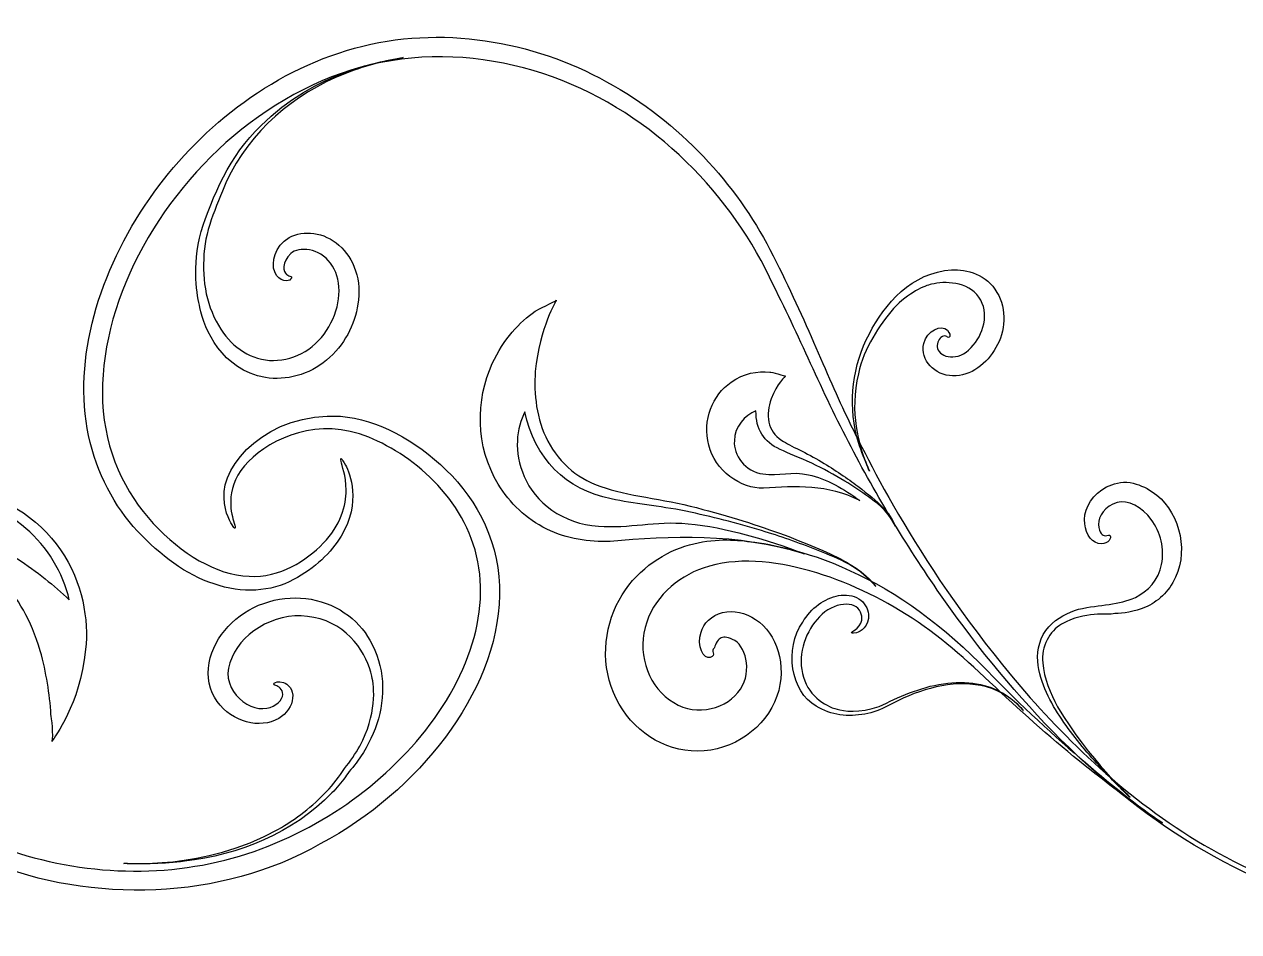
# Model space of a CAD drawing. Header units: centimetres. Extents: x -11.1 to 11.1, y -1.4 to 1.4.
# Drawn here: x -6.899 to -4.147, y -1.241 to 0.815 of the extents above; entities that cross this region are included whole.
import ezdxf

# ---------------------------------------------------------------- set-up
doc = ezdxf.new("R2010")
doc.units = ezdxf.units.CM
doc.header["$MEASUREMENT"] = 0
doc.layers.add('Camada 1', color=7, linetype='Continuous')

msp = doc.modelspace()

# ---------------------------------------------------------------- linework, layer by layer
at = {"layer": 'Camada 1'}
for points, knots in [([(-2.91904, -0.21347), (-2.93947, -0.17791), (-2.96701, -0.14653), (-2.99905, -0.1211), (-2.99905, -0.1211), (-2.93518, -0.17359), (-2.87271, -0.26802), (-2.86163, -0.39555), (-2.86163, -0.39555), (-2.84867, -0.55298), (-2.9314, -0.72961), (-3.05538, -0.87786), (-3.05538, -0.87786), (-3.11909, -0.95086), (-3.1877, -1.02756), (-3.28078, -1.07669), (-3.28078, -1.07669), (-3.37251, -1.12101), (-3.47109, -1.15715), (-3.57404, -1.17633), (-3.57404, -1.17633), (-3.78126, -1.21432), (-3.99748, -1.1672), (-4.17568, -1.07211), (-4.17568, -1.07211), (-4.35552, -0.97747), (-4.50199, -0.84298), (-4.61931, -0.7109), (-4.61931, -0.7109), (-4.85357, -0.44351), (-4.97983, -0.18729), (-5.03063, -0.08349), (-5.03063, -0.08349), (-5.08167, 0.02126), (-5.13308, 0.15829), (-5.20936, 0.30444), (-5.20936, 0.30444), (-5.285, 0.45094), (-5.4119, 0.59347), (-5.57983, 0.68491), (-5.57983, 0.68491), (-5.74588, 0.77693), (-5.95594, 0.81503), (-6.15046, 0.76069), (-6.15046, 0.76069), (-6.34522, 0.70785), (-6.50871, 0.57302), (-6.61467, 0.42054), (-6.61467, 0.42054), (-6.73013, 0.25592), (-6.78964, 0.05661), (-6.75355, -0.11691), (-6.75355, -0.11691), (-6.73521, -0.20258), (-6.69444, -0.27764), (-6.6424, -0.33318), (-6.6424, -0.33318), (-6.59091, -0.38843), (-6.5327, -0.4325), (-6.46902, -0.45309), (-6.46902, -0.45309), (-6.40655, -0.47481), (-6.33892, -0.47116), (-6.28934, -0.44314), (-6.28934, -0.44314), (-6.2401, -0.41761), (-6.20335, -0.38149), (-6.18091, -0.34469), (-6.18091, -0.34469), (-6.13503, -0.26682), (-6.16101, -0.20253), (-6.17117, -0.18382), (-6.17117, -0.18382), (-6.18035, -0.16712), (-6.18339, -0.16506), (-6.18128, -0.17493), (-6.18128, -0.17493), (-6.17961, -0.18477), (-6.16961, -0.20649), (-6.16966, -0.24073), (-6.16966, -0.24073), (-6.16942, -0.27439), (-6.1822, -0.32082), (-6.22141, -0.36096), (-6.22141, -0.36096), (-6.25991, -0.39925), (-6.31944, -0.44002), (-6.38982, -0.4356), (-6.38982, -0.4356), (-6.46539, -0.43224), (-6.5427, -0.3848), (-6.6067, -0.3159), (-6.6067, -0.3159), (-6.67131, -0.24785), (-6.7164, -0.15075), (-6.72158, -0.04139), (-6.72158, -0.04139), (-6.73108, 0.17843), (-6.60101, 0.42068), (-6.40633, 0.57734), (-6.40633, 0.57734), (-6.30679, 0.65489), (-6.19194, 0.71394), (-6.06772, 0.73241), (-6.06772, 0.73241), (-5.9444, 0.75307), (-5.81729, 0.73733), (-5.70215, 0.69577), (-5.70215, 0.69577), (-5.46905, 0.61166), (-5.29342, 0.42539), (-5.20124, 0.2233), (-5.20124, 0.2233), (-5.13851, 0.09966), (-5.08556, -0.03059), (-5.01934, -0.15418), (-5.01934, -0.15418), (-4.95388, -0.27777), (-4.88094, -0.39656), (-4.80019, -0.50928), (-4.80019, -0.50928), (-4.63842, -0.73283), (-4.44448, -0.93767), (-4.20284, -1.07033), (-4.20284, -1.07033), (-3.96479, -1.20545), (-3.66539, -1.24091), (-3.40441, -1.13611), (-3.40441, -1.13611), (-3.34033, -1.10949), (-3.27397, -1.08835), (-3.21584, -1.04282), (-3.21584, -1.04282), (-3.15991, -0.999), (-3.11014, -0.94876), (-3.0641, -0.89494), (-3.0641, -0.89494), (-2.97361, -0.7872), (-2.89543, -0.66192), (-2.86714, -0.51952), (-2.86714, -0.51952), (-2.84557, -0.4151), (-2.86319, -0.30202), (-2.91904, -0.21347)], [0, 0, 0, 0, 0.027027, 0.027027, 0.027027, 0.027027, 0.0540541, 0.0540541, 0.0540541, 0.0540541, 0.0810811, 0.0810811, 0.0810811, 0.0810811, 0.1081081, 0.1081081, 0.1081081, 0.1081081, 0.1351351, 0.1351351, 0.1351351, 0.1351351, 0.1621622, 0.1621622, 0.1621622, 0.1621622, 0.1891892, 0.1891892, 0.1891892, 0.1891892, 0.2162162, 0.2162162, 0.2162162, 0.2162162, 0.2432432, 0.2432432, 0.2432432, 0.2432432, 0.2702703, 0.2702703, 0.2702703, 0.2702703, 0.2972973, 0.2972973, 0.2972973, 0.2972973, 0.3243243, 0.3243243, 0.3243243, 0.3243243, 0.3513514, 0.3513514, 0.3513514, 0.3513514, 0.3783784, 0.3783784, 0.3783784, 0.3783784, 0.4054054, 0.4054054, 0.4054054, 0.4054054, 0.4324324, 0.4324324, 0.4324324, 0.4324324, 0.4594595, 0.4594595, 0.4594595, 0.4594595, 0.4864865, 0.4864865, 0.4864865, 0.4864865, 0.5135135, 0.5135135, 0.5135135, 0.5135135, 0.5405405, 0.5405405, 0.5405405, 0.5405405, 0.5675676, 0.5675676, 0.5675676, 0.5675676, 0.5945946, 0.5945946, 0.5945946, 0.5945946, 0.6216216, 0.6216216, 0.6216216, 0.6216216, 0.6486486, 0.6486486, 0.6486486, 0.6486486, 0.6756757, 0.6756757, 0.6756757, 0.6756757, 0.7027027, 0.7027027, 0.7027027, 0.7027027, 0.7297297, 0.7297297, 0.7297297, 0.7297297, 0.7567568, 0.7567568, 0.7567568, 0.7567568, 0.7837838, 0.7837838, 0.7837838, 0.7837838, 0.8108108, 0.8108108, 0.8108108, 0.8108108, 0.8378378, 0.8378378, 0.8378378, 0.8378378, 0.8648649, 0.8648649, 0.8648649, 0.8648649, 0.8918919, 0.8918919, 0.8918919, 0.8918919, 0.9189189, 0.9189189, 0.9189189, 0.9189189, 0.9459459, 0.9459459, 0.9459459, 0.9459459, 1, 1, 1, 1]), ([(-6.18604, 0.31438), (-6.21972, 0.34454), (-6.26579, 0.3496), (-6.29891, 0.33208), (-6.29891, 0.33208), (-6.33219, 0.31168), (-6.33987, 0.27586), (-6.33164, 0.25387), (-6.33164, 0.25387), (-6.32132, 0.23019), (-6.29902, 0.23215), (-6.29558, 0.23739), (-6.29558, 0.23739), (-6.2887, 0.24567), (-6.2982, 0.24258), (-6.30455, 0.24837), (-6.30455, 0.24837), (-6.31341, 0.25305), (-6.31511, 0.27657), (-6.29521, 0.29568), (-6.29521, 0.29568), (-6.27772, 0.31222), (-6.22909, 0.30822), (-6.20541, 0.27348), (-6.20541, 0.27348), (-6.17911, 0.24102), (-6.17959, 0.18529), (-6.20425, 0.13838), (-6.20425, 0.13838), (-6.22751, 0.09086), (-6.2745, 0.05652), (-6.32493, 0.0539), (-6.32493, 0.0539), (-6.37552, 0.04919), (-6.42029, 0.07766), (-6.4473, 0.11502), (-6.4473, 0.11502), (-6.48156, 0.16148), (-6.4959, 0.22286), (-6.49244, 0.28298), (-6.49244, 0.28298), (-6.49162, 0.34547), (-6.46476, 0.39868), (-6.44087, 0.45962), (-6.44087, 0.45962), (-6.38774, 0.57154), (-6.28791, 0.65845), (-6.17264, 0.70304), (-6.17264, 0.70304), (-6.13181, 0.7191), (-6.08932, 0.73074), (-6.0462, 0.73847), (-6.0462, 0.73847), (-6.07766, 0.73363), (-6.24025, 0.70958), (-6.36314, 0.58472), (-6.36314, 0.58472), (-6.43296, 0.51873), (-6.47379, 0.42303), (-6.4981, 0.34532), (-6.4981, 0.34532), (-6.5198, 0.2652), (-6.50757, 0.19853), (-6.5009, 0.17302), (-6.5009, 0.17302), (-6.49111, 0.12357), (-6.45161, 0.03237), (-6.35281, 0.01477), (-6.35281, 0.01477), (-6.30638, 0.00696), (-6.25293, 0.02091), (-6.21396, 0.05419), (-6.21396, 0.05419), (-6.17419, 0.08732), (-6.15012, 0.13431), (-6.14287, 0.18119), (-6.14287, 0.18119), (-6.13391, 0.23177), (-6.15167, 0.28591), (-6.18604, 0.31438)], [0, 0, 0, 0, 0.047619, 0.047619, 0.047619, 0.047619, 0.0952381, 0.0952381, 0.0952381, 0.0952381, 0.1428571, 0.1428571, 0.1428571, 0.1428571, 0.1904762, 0.1904762, 0.1904762, 0.1904762, 0.2380952, 0.2380952, 0.2380952, 0.2380952, 0.2857143, 0.2857143, 0.2857143, 0.2857143, 0.3333333, 0.3333333, 0.3333333, 0.3333333, 0.3809524, 0.3809524, 0.3809524, 0.3809524, 0.4285714, 0.4285714, 0.4285714, 0.4285714, 0.4761905, 0.4761905, 0.4761905, 0.4761905, 0.5238095, 0.5238095, 0.5238095, 0.5238095, 0.5714286, 0.5714286, 0.5714286, 0.5714286, 0.6190476, 0.6190476, 0.6190476, 0.6190476, 0.6666667, 0.6666667, 0.6666667, 0.6666667, 0.7142857, 0.7142857, 0.7142857, 0.7142857, 0.7619048, 0.7619048, 0.7619048, 0.7619048, 0.8095238, 0.8095238, 0.8095238, 0.8095238, 0.8571429, 0.8571429, 0.8571429, 0.8571429, 0.9047619, 0.9047619, 0.9047619, 0.9047619, 1, 1, 1, 1]), ([(-6.04621, 0.73843), (-6.04232, 0.73904), (-6.04007, 0.73938), (-6.04052, 0.73954), (-6.04052, 0.73954), (-6.0424, 0.73919), (-6.04427, 0.73877), (-6.04621, 0.73843)], [0, 0, 0, 0, 0.3333333, 0.3333333, 0.3333333, 0.3333333, 1, 1, 1, 1]), ([(-5.94283, -0.19508), (-6.01249, -0.12732), (-6.09737, -0.08041), (-6.18225, -0.07303), (-6.18225, -0.07303), (-6.34793, -0.06321), (-6.45308, -0.18363), (-6.44612, -0.25768), (-6.44612, -0.25768), (-6.44506, -0.29443), (-6.4308, -0.31483), (-6.42577, -0.32282), (-6.42577, -0.32282), (-6.42016, -0.33102), (-6.4199, -0.32663), (-6.42503, -0.30962), (-6.42503, -0.30962), (-6.43082, -0.29025), (-6.44609, -0.23038), (-6.39066, -0.17521), (-6.39066, -0.17521), (-6.33909, -0.1229), (-6.23149, -0.07335), (-6.11854, -0.1206), (-6.11854, -0.1206), (-6.01175, -0.16397), (-5.89102, -0.26821), (-5.86883, -0.41656), (-5.86883, -0.41656), (-5.84557, -0.56534), (-5.92725, -0.73266), (-6.05676, -0.85931), (-6.05676, -0.85931), (-6.17598, -0.97697), (-6.34505, -1.06987), (-6.52973, -1.09537), (-6.52973, -1.09537), (-6.71444, -1.12215), (-6.90877, -1.08254), (-7.06879, -0.99943), (-7.06879, -0.99943), (-7.23029, -0.91714), (-7.35716, -0.79165), (-7.43286, -0.65701), (-7.43286, -0.65701), (-7.5112, -0.52334), (-7.56785, -0.39671), (-7.62542, -0.30228), (-7.62542, -0.30228), (-7.68212, -0.20856), (-7.81738, 0.02646), (-8.06386, 0.26292), (-8.06386, 0.26292), (-8.18729, 0.37952), (-8.34064, 0.49475), (-8.52286, 0.57187), (-8.52286, 0.57187), (-8.70415, 0.6486), (-8.91558, 0.68239), (-9.11656, 0.64913), (-9.11656, 0.64913), (-9.21657, 0.63251), (-9.31457, 0.60431), (-9.40551, 0.56804), (-9.40551, 0.56804), (-9.49507, 0.52891), (-9.5736, 0.47181), (-9.63932, 0.40858), (-9.63932, 0.40858), (-9.76994, 0.28317), (-9.85509, 0.12222), (-9.83786, -0.01621), (-9.83786, -0.01621), (-9.83027, -0.08413), (-9.79775, -0.14258), (-9.75949, -0.18083), (-9.75949, -0.18083), (-9.71866, -0.21806), (-9.6707, -0.2366), (-9.63254, -0.2497), (-9.63254, -0.2497), (-9.56613, -0.2711), (-9.52208, -0.27394), (-9.51041, -0.27489), (-9.51041, -0.27489), (-9.60471, -0.2646), (-9.70459, -0.23502), (-9.76899, -0.16959), (-9.76899, -0.16959), (-9.8308, -0.09881), (-9.85143, 0.00117), (-9.82953, 0.09277), (-9.82953, 0.09277), (-9.80133, 0.21813), (-9.7193, 0.32854), (-9.62358, 0.41739), (-9.62358, 0.41739), (-9.52642, 0.50804), (-9.40961, 0.57177), (-9.2792, 0.60514), (-9.2792, 0.60514), (-9.02396, 0.68552), (-8.74395, 0.66298), (-8.50572, 0.5522), (-8.50572, 0.5522), (-8.26561, 0.44375), (-8.06601, 0.26462), (-7.90075, 0.06346), (-7.90075, 0.06346), (-7.81804, -0.03772), (-7.74335, -0.14556), (-7.67675, -0.25822), (-7.67675, -0.25822), (-7.60894, -0.3703), (-7.5561, -0.49015), (-7.4944, -0.609), (-7.4944, -0.609), (-7.40415, -0.80527), (-7.22098, -0.99275), (-6.98145, -1.08226), (-6.98145, -1.08226), (-6.74629, -1.17743), (-6.45342, -1.17031), (-6.22826, -1.0421), (-6.22826, -1.0421), (-6.11457, -0.98143), (-6.01744, -0.89716), (-5.94484, -0.80009), (-5.94484, -0.80009), (-5.87253, -0.7036), (-5.82366, -0.59073), (-5.82228, -0.47817), (-5.82228, -0.47817), (-5.81832, -0.36491), (-5.87219, -0.26207), (-5.94283, -0.19508)], [0, 0, 0, 0, 0.0285714, 0.0285714, 0.0285714, 0.0285714, 0.0571429, 0.0571429, 0.0571429, 0.0571429, 0.0857143, 0.0857143, 0.0857143, 0.0857143, 0.1142857, 0.1142857, 0.1142857, 0.1142857, 0.1428571, 0.1428571, 0.1428571, 0.1428571, 0.1714286, 0.1714286, 0.1714286, 0.1714286, 0.2, 0.2, 0.2, 0.2, 0.2285714, 0.2285714, 0.2285714, 0.2285714, 0.2571429, 0.2571429, 0.2571429, 0.2571429, 0.2857143, 0.2857143, 0.2857143, 0.2857143, 0.3142857, 0.3142857, 0.3142857, 0.3142857, 0.3428571, 0.3428571, 0.3428571, 0.3428571, 0.3714286, 0.3714286, 0.3714286, 0.3714286, 0.4, 0.4, 0.4, 0.4, 0.4285714, 0.4285714, 0.4285714, 0.4285714, 0.4571429, 0.4571429, 0.4571429, 0.4571429, 0.4857143, 0.4857143, 0.4857143, 0.4857143, 0.5142857, 0.5142857, 0.5142857, 0.5142857, 0.5428571, 0.5428571, 0.5428571, 0.5428571, 0.5714286, 0.5714286, 0.5714286, 0.5714286, 0.6, 0.6, 0.6, 0.6, 0.6285714, 0.6285714, 0.6285714, 0.6285714, 0.6571429, 0.6571429, 0.6571429, 0.6571429, 0.6857143, 0.6857143, 0.6857143, 0.6857143, 0.7142857, 0.7142857, 0.7142857, 0.7142857, 0.7428571, 0.7428571, 0.7428571, 0.7428571, 0.7714286, 0.7714286, 0.7714286, 0.7714286, 0.8, 0.8, 0.8, 0.8, 0.8285714, 0.8285714, 0.8285714, 0.8285714, 0.8571429, 0.8571429, 0.8571429, 0.8571429, 0.8857143, 0.8857143, 0.8857143, 0.8857143, 0.9142857, 0.9142857, 0.9142857, 0.9142857, 0.9428571, 0.9428571, 0.9428571, 0.9428571, 1, 1, 1, 1]), ([(-4.695, 0.20767), (-4.71728, 0.24736), (-4.76384, 0.26117), (-4.79755, 0.25855), (-4.79755, 0.25855), (-4.88685, 0.25371), (-4.95008, 0.1805), (-4.98405, 0.11364), (-4.98405, 0.11364), (-5.02263, 0.04263), (-5.03149, -0.04156), (-5.01281, -0.11724), (-5.01281, -0.11724), (-5.00773, -0.13793), (-5.00045, -0.15783), (-4.9922, -0.17717), (-4.9922, -0.17717), (-5.00625, -0.14166), (-5.03035, -0.0634), (-5.00884, 0.02317), (-5.00884, 0.02317), (-4.99614, 0.08212), (-4.96145, 0.13279), (-4.92933, 0.17073), (-4.92933, 0.17073), (-4.89541, 0.2079), (-4.8581, 0.22304), (-4.843, 0.22587), (-4.843, 0.22587), (-4.81435, 0.2336), (-4.75997, 0.2327), (-4.73595, 0.19669), (-4.73595, 0.19669), (-4.70976, 0.16137), (-4.726, 0.11012), (-4.7536, 0.08258), (-4.7536, 0.08258), (-4.78215, 0.04975), (-4.82395, 0.05975), (-4.82946, 0.08065), (-4.82946, 0.08065), (-4.8324, 0.08928), (-4.82705, 0.10153), (-4.82187, 0.10565), (-4.82187, 0.10565), (-4.81777, 0.10965), (-4.811, 0.10996), (-4.80851, 0.10745), (-4.80851, 0.10745), (-4.80441, 0.10269), (-4.79544, 0.10713), (-4.80703, 0.12203), (-4.80703, 0.12203), (-4.82129, 0.13587), (-4.85336, 0.12124), (-4.8605, 0.09171), (-4.8605, 0.09171), (-4.86976, 0.05403), (-4.83531, 0.01908), (-4.79533, 0.01853), (-4.79533, 0.01853), (-4.75411, 0.01686), (-4.7168, 0.04689), (-4.69717, 0.08256), (-4.69717, 0.08256), (-4.67609, 0.11787), (-4.67119, 0.17005), (-4.695, 0.20767)], [0, 0, 0, 0, 0.0555556, 0.0555556, 0.0555556, 0.0555556, 0.1111111, 0.1111111, 0.1111111, 0.1111111, 0.1666667, 0.1666667, 0.1666667, 0.1666667, 0.2222222, 0.2222222, 0.2222222, 0.2222222, 0.2777778, 0.2777778, 0.2777778, 0.2777778, 0.3333333, 0.3333333, 0.3333333, 0.3333333, 0.3888889, 0.3888889, 0.3888889, 0.3888889, 0.4444444, 0.4444444, 0.4444444, 0.4444444, 0.5, 0.5, 0.5, 0.5, 0.5555556, 0.5555556, 0.5555556, 0.5555556, 0.6111111, 0.6111111, 0.6111111, 0.6111111, 0.6666667, 0.6666667, 0.6666667, 0.6666667, 0.7222222, 0.7222222, 0.7222222, 0.7222222, 0.7777778, 0.7777778, 0.7777778, 0.7777778, 0.8333333, 0.8333333, 0.8333333, 0.8333333, 0.8888889, 0.8888889, 0.8888889, 0.8888889, 1, 1, 1, 1]), ([(-5.02737, -0.40873), (-5.06568, -0.38534), (-5.10915, -0.36944), (-5.16614, -0.34581), (-5.16614, -0.34581), (-5.22284, -0.32528), (-5.28946, -0.30223), (-5.36167, -0.28398), (-5.36167, -0.28398), (-5.43684, -0.26189), (-5.51902, -0.25585), (-5.58072, -0.23609), (-5.58072, -0.23609), (-5.61215, -0.22627), (-5.63829, -0.21315), (-5.6593, -0.19558), (-5.6593, -0.19558), (-5.68182, -0.17687), (-5.69925, -0.15407), (-5.71235, -0.1293), (-5.71235, -0.1293), (-5.73897, -0.07988), (-5.7446, -0.02148), (-5.741, 0.0281), (-5.741, 0.0281), (-5.73206, 0.12944), (-5.69203, 0.18973), (-5.69385, 0.18976), (-5.69385, 0.18976), (-5.69552, 0.18677), (-5.73825, 0.16822), (-5.74116, 0.16494), (-5.74116, 0.16494), (-5.77691, 0.1401), (-5.81289, 0.10263), (-5.83858, 0.04612), (-5.83858, 0.04612), (-5.87591, -0.03577), (-5.87737, -0.14091), (-5.82485, -0.22722), (-5.82485, -0.22722), (-5.79863, -0.27014), (-5.7622, -0.30519), (-5.71518, -0.32856), (-5.71518, -0.32856), (-5.66867, -0.35187), (-5.61885, -0.35785), (-5.57151, -0.35669), (-5.57151, -0.35669), (-5.43509, -0.34425), (-5.286, -0.33745), (-5.13143, -0.38487), (-5.13143, -0.38487), (-5.21686, -0.35159), (-5.30873, -0.32486), (-5.39458, -0.31655), (-5.39458, -0.31655), (-5.47142, -0.30933), (-5.52661, -0.32756), (-5.59794, -0.32219), (-5.59794, -0.32219), (-5.67747, -0.31817), (-5.74317, -0.26612), (-5.76595, -0.2099), (-5.76595, -0.2099), (-5.79116, -0.15336), (-5.78325, -0.0992), (-5.76457, -0.06314), (-5.76457, -0.06314), (-5.74446, -0.16657), (-5.67025, -0.24179), (-5.56904, -0.25991), (-5.56904, -0.25991), (-5.518, -0.27184), (-5.46112, -0.27589), (-5.40016, -0.28804), (-5.40016, -0.28804), (-5.34161, -0.30069), (-5.2853, -0.31479), (-5.22829, -0.33217), (-5.22829, -0.33217), (-5.18638, -0.34482), (-5.14484, -0.35958), (-5.10354, -0.37572), (-5.10354, -0.37572), (-5.0651, -0.39252), (-5.01583, -0.40559), (-4.96905, -0.45901), (-4.96905, -0.45901), (-4.96866, -0.46006), (-4.98978, -0.43032), (-5.02737, -0.40873)], [0, 0, 0, 0, 0.0416667, 0.0416667, 0.0416667, 0.0416667, 0.0833333, 0.0833333, 0.0833333, 0.0833333, 0.125, 0.125, 0.125, 0.125, 0.1666667, 0.1666667, 0.1666667, 0.1666667, 0.2083333, 0.2083333, 0.2083333, 0.2083333, 0.25, 0.25, 0.25, 0.25, 0.2916667, 0.2916667, 0.2916667, 0.2916667, 0.3333333, 0.3333333, 0.3333333, 0.3333333, 0.375, 0.375, 0.375, 0.375, 0.4166667, 0.4166667, 0.4166667, 0.4166667, 0.4583333, 0.4583333, 0.4583333, 0.4583333, 0.5, 0.5, 0.5, 0.5, 0.5416667, 0.5416667, 0.5416667, 0.5416667, 0.5833333, 0.5833333, 0.5833333, 0.5833333, 0.625, 0.625, 0.625, 0.625, 0.6666667, 0.6666667, 0.6666667, 0.6666667, 0.7083333, 0.7083333, 0.7083333, 0.7083333, 0.75, 0.75, 0.75, 0.75, 0.7916667, 0.7916667, 0.7916667, 0.7916667, 0.8333333, 0.8333333, 0.8333333, 0.8333333, 0.875, 0.875, 0.875, 0.875, 0.9166667, 0.9166667, 0.9166667, 0.9166667, 1, 1, 1, 1]), ([(-4.95096, -0.28226), (-4.96906, -0.26279), (-4.98604, -0.25056), (-5.00994, -0.23143), (-5.00994, -0.23143), (-5.03365, -0.21415), (-5.06153, -0.19447), (-5.09236, -0.17653), (-5.09236, -0.17653), (-5.12564, -0.1556), (-5.16295, -0.14102), (-5.18221, -0.12769), (-5.18221, -0.12769), (-5.21597, -0.10732), (-5.21883, -0.06842), (-5.20634, -0.03376), (-5.20634, -0.03376), (-5.19361, 0.00069), (-5.17361, 0.01834), (-5.1744, 0.01834), (-5.1744, 0.01834), (-5.17482, 0.01781), (-5.20679, 0.02779), (-5.20959, 0.0272), (-5.20959, 0.0272), (-5.23745, 0.02985), (-5.26865, 0.02442), (-5.29738, 0.00415), (-5.29738, 0.00415), (-5.33918, -0.02477), (-5.36308, -0.08187), (-5.3477, -0.13851), (-5.3477, -0.13851), (-5.33524, -0.19534), (-5.27407, -0.23847), (-5.22401, -0.23567), (-5.22401, -0.23567), (-5.15263, -0.23117), (-5.07674, -0.22755), (-5.00583, -0.26401), (-5.00583, -0.26401), (-5.04165, -0.23813), (-5.08073, -0.21445), (-5.12174, -0.20546), (-5.12174, -0.20546), (-5.15947, -0.19686), (-5.18929, -0.20927), (-5.22517, -0.20382), (-5.22517, -0.20382), (-5.26528, -0.19842), (-5.29269, -0.16051), (-5.28999, -0.12852), (-5.28999, -0.12852), (-5.28898, -0.09563), (-5.26652, -0.07121), (-5.24096, -0.06071), (-5.24096, -0.06071), (-5.2416, -0.10275), (-5.22342, -0.13157), (-5.18638, -0.14815), (-5.18638, -0.14815), (-5.16707, -0.15789), (-5.14246, -0.16593), (-5.11418, -0.1795), (-5.11418, -0.1795), (-5.0882, -0.1922), (-5.06396, -0.20519), (-5.0393, -0.22011), (-5.0393, -0.22011), (-5.0212, -0.23106), (-5.00342, -0.24294), (-4.98583, -0.25562), (-4.98583, -0.25562), (-4.97054, -0.26824), (-4.94635, -0.27988), (-4.92479, -0.32214), (-4.92479, -0.32214), (-4.92689, -0.31766), (-4.93599, -0.29742), (-4.95096, -0.28226)], [0, 0, 0, 0, 0.047619, 0.047619, 0.047619, 0.047619, 0.0952381, 0.0952381, 0.0952381, 0.0952381, 0.1428571, 0.1428571, 0.1428571, 0.1428571, 0.1904762, 0.1904762, 0.1904762, 0.1904762, 0.2380952, 0.2380952, 0.2380952, 0.2380952, 0.2857143, 0.2857143, 0.2857143, 0.2857143, 0.3333333, 0.3333333, 0.3333333, 0.3333333, 0.3809524, 0.3809524, 0.3809524, 0.3809524, 0.4285714, 0.4285714, 0.4285714, 0.4285714, 0.4761905, 0.4761905, 0.4761905, 0.4761905, 0.5238095, 0.5238095, 0.5238095, 0.5238095, 0.5714286, 0.5714286, 0.5714286, 0.5714286, 0.6190476, 0.6190476, 0.6190476, 0.6190476, 0.6666667, 0.6666667, 0.6666667, 0.6666667, 0.7142857, 0.7142857, 0.7142857, 0.7142857, 0.7619048, 0.7619048, 0.7619048, 0.7619048, 0.8095238, 0.8095238, 0.8095238, 0.8095238, 0.8571429, 0.8571429, 0.8571429, 0.8571429, 0.9047619, 0.9047619, 0.9047619, 0.9047619, 1, 1, 1, 1]), ([(-6.81712, -0.37566), (-6.86541, -0.30142), (-6.95775, -0.24969), (-7.0395, -0.23099), (-7.0395, -0.23099), (-7.12292, -0.20953), (-7.19277, -0.20268), (-7.25781, -0.18268), (-7.25781, -0.18268), (-7.32507, -0.16516), (-7.38584, -0.145), (-7.43736, -0.12683), (-7.43736, -0.12683), (-7.48718, -0.10749), (-7.53356, -0.08989), (-7.55301, -0.07815), (-7.55301, -0.07815), (-7.57463, -0.0659), (-7.57439, -0.06177), (-7.57545, -0.0619), (-7.57545, -0.0619), (-7.5682, -0.07352), (-7.5342, -0.09212), (-7.49684, -0.10781), (-7.49684, -0.10781), (-7.46043, -0.12371), (-7.42363, -0.13908), (-7.38574, -0.15271), (-7.38574, -0.15271), (-7.33473, -0.17163), (-7.28231, -0.18822), (-7.2294, -0.20407), (-7.2294, -0.20407), (-7.17982, -0.21897), (-7.12394, -0.22836), (-7.06591, -0.24405), (-7.06591, -0.24405), (-7.00876, -0.25948), (-6.94537, -0.28273), (-6.89594, -0.32718), (-6.89594, -0.32718), (-6.84649, -0.3688), (-6.81141, -0.42738), (-6.79704, -0.48918), (-6.79704, -0.48918), (-6.83125, -0.45687), (-6.87049, -0.42446), (-6.9147, -0.39626), (-6.9147, -0.39626), (-6.95849, -0.36628), (-7.00614, -0.3421), (-7.07282, -0.31011), (-7.07282, -0.31011), (-7.13259, -0.28071), (-7.18458, -0.25418), (-7.24766, -0.22573), (-7.24766, -0.22573), (-7.3233, -0.19342), (-7.40808, -0.16548), (-7.48563, -0.13209), (-7.48563, -0.13209), (-7.35707, -0.19972), (-7.22721, -0.27298), (-7.11011, -0.32812), (-7.11011, -0.32812), (-7.03126, -0.36836), (-6.98689, -0.40226), (-6.95012, -0.44422), (-6.95012, -0.44422), (-6.91422, -0.48462), (-6.88413, -0.53283), (-6.86289, -0.60482), (-6.86289, -0.60482), (-6.84897, -0.65356), (-6.84167, -0.702), (-6.83863, -0.74904), (-6.83863, -0.74904), (-6.8372, -0.75266), (-6.83257, -0.80037), (-6.83572, -0.80868), (-6.83572, -0.80868), (-6.83056, -0.79908), (-6.77362, -0.72846), (-6.76023, -0.60162), (-6.76023, -0.60162), (-6.75291, -0.53515), (-6.76592, -0.44937), (-6.81712, -0.37566)], [0, 0, 0, 0, 0.0434783, 0.0434783, 0.0434783, 0.0434783, 0.0869565, 0.0869565, 0.0869565, 0.0869565, 0.1304348, 0.1304348, 0.1304348, 0.1304348, 0.173913, 0.173913, 0.173913, 0.173913, 0.2173913, 0.2173913, 0.2173913, 0.2173913, 0.2608696, 0.2608696, 0.2608696, 0.2608696, 0.3043478, 0.3043478, 0.3043478, 0.3043478, 0.3478261, 0.3478261, 0.3478261, 0.3478261, 0.3913043, 0.3913043, 0.3913043, 0.3913043, 0.4347826, 0.4347826, 0.4347826, 0.4347826, 0.4782609, 0.4782609, 0.4782609, 0.4782609, 0.5217391, 0.5217391, 0.5217391, 0.5217391, 0.5652174, 0.5652174, 0.5652174, 0.5652174, 0.6086957, 0.6086957, 0.6086957, 0.6086957, 0.6521739, 0.6521739, 0.6521739, 0.6521739, 0.6956522, 0.6956522, 0.6956522, 0.6956522, 0.7391304, 0.7391304, 0.7391304, 0.7391304, 0.7826087, 0.7826087, 0.7826087, 0.7826087, 0.826087, 0.826087, 0.826087, 0.826087, 0.8695652, 0.8695652, 0.8695652, 0.8695652, 0.9130435, 0.9130435, 0.9130435, 0.9130435, 1, 1, 1, 1]), ([(-4.99221, -0.17714), (-4.98859, -0.18627), (-4.98573, -0.19249), (-4.9844, -0.19534), (-4.9844, -0.19534), (-4.98729, -0.18944), (-4.98964, -0.18322), (-4.99221, -0.17714)], [0, 0, 0, 0, 0.3333333, 0.3333333, 0.3333333, 0.3333333, 1, 1, 1, 1]), ([(-4.98441, -0.19537), (-4.98409, -0.19601), (-4.98385, -0.19672), (-4.98354, -0.19735), (-4.98354, -0.19735), (-4.9834, -0.19754), (-4.9838, -0.19666), (-4.98441, -0.19537)], [0, 0, 0, 0, 0.3333333, 0.3333333, 0.3333333, 0.3333333, 1, 1, 1, 1]), ([(-4.343, -0.244), (-4.35856, -0.23334), (-4.37451, -0.22717), (-4.39332, -0.22336), (-4.39332, -0.22336), (-4.41311, -0.22077), (-4.43153, -0.22545), (-4.44655, -0.23333), (-4.44655, -0.23333), (-4.47671, -0.24876), (-4.49592, -0.27884), (-4.4964, -0.30683), (-4.4964, -0.30683), (-4.49648, -0.333), (-4.4842, -0.3567), (-4.46513, -0.3611), (-4.46513, -0.3611), (-4.44666, -0.36607), (-4.43597, -0.35118), (-4.4379, -0.34657), (-4.4379, -0.34657), (-4.4379, -0.33847), (-4.44444, -0.34374), (-4.44978, -0.34371), (-4.44978, -0.34371), (-4.45539, -0.34218), (-4.46386, -0.33961), (-4.46446, -0.31805), (-4.46446, -0.31805), (-4.4661, -0.2999), (-4.44903, -0.27588), (-4.42236, -0.26857), (-4.42236, -0.26857), (-4.39916, -0.26053), (-4.36547, -0.27958), (-4.34505, -0.30699), (-4.34505, -0.30699), (-4.32407, -0.33498), (-4.31444, -0.37443), (-4.32169, -0.40875), (-4.32169, -0.40875), (-4.32846, -0.44336), (-4.35288, -0.47053), (-4.38125, -0.48339), (-4.38125, -0.48339), (-4.41827, -0.50128), (-4.45957, -0.49882), (-4.51, -0.51046), (-4.51, -0.51046), (-4.53389, -0.51742), (-4.55845, -0.52895), (-4.57742, -0.55028), (-4.57742, -0.55028), (-4.59671, -0.57158), (-4.60446, -0.60211), (-4.60229, -0.62796), (-4.60229, -0.62796), (-4.59766, -0.68035), (-4.57292, -0.72138), (-4.54808, -0.75964), (-4.54808, -0.75964), (-4.52242, -0.79769), (-4.49323, -0.83235), (-4.46275, -0.86563), (-4.46275, -0.86563), (-4.44023, -0.89034), (-4.41684, -0.914), (-4.39301, -0.93701), (-4.39301, -0.93701), (-4.39129, -0.93585), (-4.48723, -0.85126), (-4.55732, -0.73116), (-4.55732, -0.73116), (-4.57386, -0.70084), (-4.58857, -0.6674), (-4.59111, -0.63152), (-4.59111, -0.63152), (-4.59511, -0.59543), (-4.5755, -0.55887), (-4.54841, -0.54402), (-4.54841, -0.54402), (-4.49409, -0.51328), (-4.44567, -0.52449), (-4.42776, -0.5201), (-4.42776, -0.5201), (-4.40884, -0.51907), (-4.38453, -0.51706), (-4.3581, -0.50568), (-4.3581, -0.50568), (-4.33164, -0.49412), (-4.30537, -0.4712), (-4.29, -0.43784), (-4.29, -0.43784), (-4.25884, -0.37081), (-4.28546, -0.28168), (-4.343, -0.244)], [0, 0, 0, 0, 0.04, 0.04, 0.04, 0.04, 0.08, 0.08, 0.08, 0.08, 0.12, 0.12, 0.12, 0.12, 0.16, 0.16, 0.16, 0.16, 0.2, 0.2, 0.2, 0.2, 0.24, 0.24, 0.24, 0.24, 0.28, 0.28, 0.28, 0.28, 0.32, 0.32, 0.32, 0.32, 0.36, 0.36, 0.36, 0.36, 0.4, 0.4, 0.4, 0.4, 0.44, 0.44, 0.44, 0.44, 0.48, 0.48, 0.48, 0.48, 0.52, 0.52, 0.52, 0.52, 0.56, 0.56, 0.56, 0.56, 0.6, 0.6, 0.6, 0.6, 0.64, 0.64, 0.64, 0.64, 0.68, 0.68, 0.68, 0.68, 0.72, 0.72, 0.72, 0.72, 0.76, 0.76, 0.76, 0.76, 0.8, 0.8, 0.8, 0.8, 0.84, 0.84, 0.84, 0.84, 0.88, 0.88, 0.88, 0.88, 0.92, 0.92, 0.92, 0.92, 1, 1, 1, 1]), ([(-4.9248, -0.3221), (-4.92443, -0.32284), (-4.92424, -0.32329), (-4.9243, -0.32297), (-4.9243, -0.32297), (-4.92448, -0.32263), (-4.92464, -0.32239), (-4.9248, -0.3221)], [0, 0, 0, 0, 0.3333333, 0.3333333, 0.3333333, 0.3333333, 1, 1, 1, 1]), ([(-4.71718, -0.64921), (-4.81021, -0.5519), (-4.92295, -0.46932), (-5.0277, -0.42296), (-5.0277, -0.42296), (-5.1316, -0.37417), (-5.22254, -0.36039), (-5.26022, -0.35647), (-5.26022, -0.35647), (-5.29769, -0.35179), (-5.34722, -0.34993), (-5.40209, -0.36756), (-5.40209, -0.36756), (-5.45593, -0.38529), (-5.51562, -0.42408), (-5.55124, -0.48988), (-5.55124, -0.48988), (-5.58696, -0.55391), (-5.59381, -0.64141), (-5.55764, -0.71271), (-5.55764, -0.71271), (-5.52301, -0.78351), (-5.45032, -0.83262), (-5.37368, -0.83188), (-5.37368, -0.83188), (-5.29184, -0.83132), (-5.21858, -0.77925), (-5.19331, -0.70729), (-5.19331, -0.70729), (-5.16984, -0.63651), (-5.19376, -0.56574), (-5.24168, -0.53325), (-5.24168, -0.53325), (-5.26539, -0.51843), (-5.29076, -0.51174), (-5.31677, -0.51775), (-5.31677, -0.51775), (-5.34172, -0.52344), (-5.36032, -0.54357), (-5.36527, -0.56209), (-5.36527, -0.56209), (-5.37646, -0.59392), (-5.35866, -0.62482), (-5.34492, -0.61966), (-5.34492, -0.61966), (-5.32926, -0.61516), (-5.34497, -0.6031), (-5.33582, -0.59868), (-5.33582, -0.59868), (-5.33476, -0.59558), (-5.32799, -0.57841), (-5.32235, -0.57653), (-5.32235, -0.57653), (-5.31558, -0.57317), (-5.30788, -0.57158), (-5.2938, -0.57881), (-5.2938, -0.57881), (-5.26528, -0.58971), (-5.24808, -0.6498), (-5.27626, -0.69142), (-5.27626, -0.69142), (-5.3042, -0.73428), (-5.37535, -0.7559), (-5.42726, -0.72164), (-5.42726, -0.72164), (-5.48258, -0.68976), (-5.50986, -0.61745), (-5.49187, -0.5518), (-5.49187, -0.5518), (-5.47621, -0.48624), (-5.41929, -0.43716), (-5.36045, -0.41699), (-5.36045, -0.41699), (-5.28637, -0.39146), (-5.19958, -0.40035), (-5.11862, -0.42334), (-5.11862, -0.42334), (-5.03715, -0.44676), (-4.95823, -0.48411), (-4.88698, -0.53079), (-4.88698, -0.53079), (-4.81419, -0.57892), (-4.75199, -0.63586), (-4.68608, -0.69899), (-4.68608, -0.69899), (-4.62007, -0.76003), (-4.5526, -0.81977), (-4.48135, -0.87544), (-4.48135, -0.87544), (-4.43613, -0.91132), (-4.39084, -0.94656), (-4.34226, -0.97918), (-4.34226, -0.97918), (-4.40084, -0.93665), (-4.56419, -0.80822), (-4.71718, -0.64921)], [0, 0, 0, 0, 0.04, 0.04, 0.04, 0.04, 0.08, 0.08, 0.08, 0.08, 0.12, 0.12, 0.12, 0.12, 0.16, 0.16, 0.16, 0.16, 0.2, 0.2, 0.2, 0.2, 0.24, 0.24, 0.24, 0.24, 0.28, 0.28, 0.28, 0.28, 0.32, 0.32, 0.32, 0.32, 0.36, 0.36, 0.36, 0.36, 0.4, 0.4, 0.4, 0.4, 0.44, 0.44, 0.44, 0.44, 0.48, 0.48, 0.48, 0.48, 0.52, 0.52, 0.52, 0.52, 0.56, 0.56, 0.56, 0.56, 0.6, 0.6, 0.6, 0.6, 0.64, 0.64, 0.64, 0.64, 0.68, 0.68, 0.68, 0.68, 0.72, 0.72, 0.72, 0.72, 0.76, 0.76, 0.76, 0.76, 0.8, 0.8, 0.8, 0.8, 0.84, 0.84, 0.84, 0.84, 0.88, 0.88, 0.88, 0.88, 0.92, 0.92, 0.92, 0.92, 1, 1, 1, 1]), ([(-6.11592, -0.58068), (-6.1409, -0.53324), (-6.19709, -0.49268), (-6.26091, -0.48614), (-6.26091, -0.48614), (-6.32388, -0.47799), (-6.39437, -0.50196), (-6.43683, -0.54956), (-6.43683, -0.54956), (-6.4807, -0.59311), (-6.4998, -0.66947), (-6.46189, -0.71921), (-6.46189, -0.71921), (-6.42715, -0.76742), (-6.36534, -0.78157), (-6.32251, -0.75802), (-6.32251, -0.75802), (-6.30378, -0.74701), (-6.29229, -0.72857), (-6.29092, -0.71169), (-6.29092, -0.71169), (-6.28817, -0.69248), (-6.30222, -0.6793), (-6.3119, -0.676), (-6.3119, -0.676), (-6.33555, -0.67121), (-6.33749, -0.68261), (-6.3287, -0.6833), (-6.3287, -0.6833), (-6.32399, -0.68462), (-6.31272, -0.69113), (-6.31327, -0.70312), (-6.31327, -0.70312), (-6.31388, -0.71471), (-6.32851, -0.73185), (-6.34965, -0.73463), (-6.34965, -0.73463), (-6.39505, -0.74304), (-6.46236, -0.68595), (-6.42823, -0.61917), (-6.42823, -0.61917), (-6.40286, -0.55787), (-6.31951, -0.51133), (-6.24278, -0.52905), (-6.24278, -0.52905), (-6.16505, -0.54252), (-6.12049, -0.6148), (-6.11165, -0.66216), (-6.11165, -0.66216), (-6.10543, -0.68521), (-6.10014, -0.75035), (-6.13901, -0.8202), (-6.13901, -0.8202), (-6.1484, -0.83745), (-6.16002, -0.85475), (-6.1737, -0.87148), (-6.1737, -0.87148), (-6.18442, -0.8882), (-6.19865, -0.90725), (-6.21413, -0.92336), (-6.21413, -0.92336), (-6.24527, -0.95675), (-6.28345, -0.98591), (-6.32417, -1.00898), (-6.32417, -1.00898), (-6.4916, -1.10373), (-6.67652, -1.08383), (-6.6735, -1.08619), (-6.6735, -1.08619), (-6.62789, -1.08836), (-6.58193, -1.08706), (-6.53621, -1.08137), (-6.53621, -1.08137), (-6.41307, -1.06679), (-6.29009, -1.01761), (-6.20196, -0.92654), (-6.20196, -0.92654), (-6.19106, -0.91516), (-6.18077, -0.90323), (-6.17132, -0.89016), (-6.17132, -0.89016), (-6.16629, -0.88085), (-6.15208, -0.86669), (-6.14375, -0.85452), (-6.14375, -0.85452), (-6.12494, -0.82886), (-6.11047, -0.80007), (-6.10004, -0.76977), (-6.10004, -0.76977), (-6.08031, -0.70943), (-6.0815, -0.63876), (-6.11592, -0.58068)], [0, 0, 0, 0, 0.0416667, 0.0416667, 0.0416667, 0.0416667, 0.0833333, 0.0833333, 0.0833333, 0.0833333, 0.125, 0.125, 0.125, 0.125, 0.1666667, 0.1666667, 0.1666667, 0.1666667, 0.2083333, 0.2083333, 0.2083333, 0.2083333, 0.25, 0.25, 0.25, 0.25, 0.2916667, 0.2916667, 0.2916667, 0.2916667, 0.3333333, 0.3333333, 0.3333333, 0.3333333, 0.375, 0.375, 0.375, 0.375, 0.4166667, 0.4166667, 0.4166667, 0.4166667, 0.4583333, 0.4583333, 0.4583333, 0.4583333, 0.5, 0.5, 0.5, 0.5, 0.5416667, 0.5416667, 0.5416667, 0.5416667, 0.5833333, 0.5833333, 0.5833333, 0.5833333, 0.625, 0.625, 0.625, 0.625, 0.6666667, 0.6666667, 0.6666667, 0.6666667, 0.7083333, 0.7083333, 0.7083333, 0.7083333, 0.75, 0.75, 0.75, 0.75, 0.7916667, 0.7916667, 0.7916667, 0.7916667, 0.8333333, 0.8333333, 0.8333333, 0.8333333, 0.875, 0.875, 0.875, 0.875, 0.9166667, 0.9166667, 0.9166667, 0.9166667, 1, 1, 1, 1]), ([(-4.68109, -0.70067), (-4.71263, -0.68125), (-4.76393, -0.67069), (-4.81635, -0.6794), (-4.81635, -0.6794), (-4.8694, -0.6862), (-4.91943, -0.71073), (-4.96171, -0.73033), (-4.96171, -0.73033), (-5.00576, -0.74687), (-5.04339, -0.74126), (-5.05709, -0.73684), (-5.05709, -0.73684), (-5.08532, -0.73028), (-5.12625, -0.70276), (-5.1353, -0.65556), (-5.1353, -0.65556), (-5.14713, -0.61003), (-5.12678, -0.5574), (-5.09704, -0.52761), (-5.09704, -0.52761), (-5.066, -0.4934), (-5.01478, -0.48975), (-5.00391, -0.51681), (-5.00391, -0.51681), (-4.99097, -0.54343), (-5.01902, -0.55909), (-5.02225, -0.56078), (-5.02225, -0.56078), (-5.02688, -0.56343), (-5.02402, -0.5661), (-5.01344, -0.56366), (-5.01344, -0.56366), (-5.0046, -0.56144), (-4.98375, -0.54908), (-4.986, -0.52149), (-4.986, -0.52149), (-4.98711, -0.50876), (-4.99473, -0.49482), (-5.00778, -0.48638), (-5.00778, -0.48638), (-5.02156, -0.47794), (-5.03739, -0.47701), (-5.05358, -0.47918), (-5.05358, -0.47918), (-5.08575, -0.48497), (-5.1165, -0.50805), (-5.13507, -0.53935), (-5.13507, -0.53935), (-5.17754, -0.59999), (-5.16198, -0.69728), (-5.10422, -0.72993), (-5.10422, -0.72993), (-5.07107, -0.75099), (-5.03082, -0.75499), (-4.9945, -0.74771), (-4.9945, -0.74771), (-4.95648, -0.7421), (-4.92568, -0.71839), (-4.8943, -0.70625), (-4.8943, -0.70625), (-4.83083, -0.68011), (-4.75764, -0.66704), (-4.6947, -0.69495), (-4.6947, -0.69495), (-4.67234, -0.70487), (-4.65263, -0.7203), (-4.63599, -0.73866), (-4.63599, -0.73866), (-4.64002, -0.73401), (-4.65418, -0.71676), (-4.68109, -0.70067)], [0, 0, 0, 0, 0.0526316, 0.0526316, 0.0526316, 0.0526316, 0.1052632, 0.1052632, 0.1052632, 0.1052632, 0.1578947, 0.1578947, 0.1578947, 0.1578947, 0.2105263, 0.2105263, 0.2105263, 0.2105263, 0.2631579, 0.2631579, 0.2631579, 0.2631579, 0.3157895, 0.3157895, 0.3157895, 0.3157895, 0.3684211, 0.3684211, 0.3684211, 0.3684211, 0.4210526, 0.4210526, 0.4210526, 0.4210526, 0.4736842, 0.4736842, 0.4736842, 0.4736842, 0.5263158, 0.5263158, 0.5263158, 0.5263158, 0.5789474, 0.5789474, 0.5789474, 0.5789474, 0.6315789, 0.6315789, 0.6315789, 0.6315789, 0.6842105, 0.6842105, 0.6842105, 0.6842105, 0.7368421, 0.7368421, 0.7368421, 0.7368421, 0.7894737, 0.7894737, 0.7894737, 0.7894737, 0.8421053, 0.8421053, 0.8421053, 0.8421053, 0.8947368, 0.8947368, 0.8947368, 0.8947368, 1, 1, 1, 1]), ([(-4.63468, -0.74004), (-4.6351, -0.73956), (-4.63558, -0.73917), (-4.636, -0.73866), (-4.636, -0.73866), (-4.63526, -0.73954), (-4.63473, -0.74012), (-4.63468, -0.74004)], [0, 0, 0, 0, 0.3333333, 0.3333333, 0.3333333, 0.3333333, 1, 1, 1, 1]), ([(-6.83564, -0.80867), (-6.83604, -0.80936), (-6.83617, -0.80981), (-6.83596, -0.80986), (-6.83596, -0.80986), (-6.8358, -0.80965), (-6.83575, -0.80899), (-6.83564, -0.80867)], [0, 0, 0, 0, 0.3333333, 0.3333333, 0.3333333, 0.3333333, 1, 1, 1, 1]), ([(-4.34229, -0.97917), (-4.32835, -0.9893), (-4.32022, -0.99462), (-4.31975, -0.99425), (-4.31975, -0.99425), (-4.32745, -0.98933), (-4.3348, -0.98422), (-4.34229, -0.97917)], [0, 0, 0, 0, 0.3333333, 0.3333333, 0.3333333, 0.3333333, 1, 1, 1, 1])]:
    msp.add_open_spline(points, degree=3, knots=knots, dxfattribs=at)

doc.saveas('drawing.dxf')
